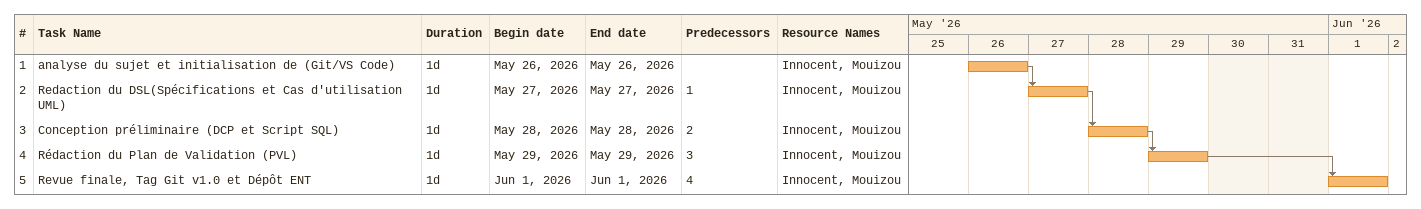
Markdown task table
| ID | Task | Duration | Start | Finish | Predecessors | Resources |
|---|---|---|---|---|---|---|
| 1 | analyse du sujet et initialisation de (Git/VS Code) | 1d | 2026-05-26 | 2026-05-26 |  | Innocent, Mouizou |
| 2 | Redaction du DSL(Spécifications et Cas d'utilisation UML) | 1d | 2026-05-27 | 2026-05-27 | 1 | Innocent, Mouizou |
| 3 | Conception préliminaire (DCP et Script SQL) | 1d | 2026-05-28 | 2026-05-28 | 2 | Innocent, Mouizou |
| 4 | Rédaction du Plan de Validation (PVL) | 1d | 2026-05-29 | 2026-05-29 | 3 | Innocent, Mouizou |
| 5 | Revue finale, Tag Git v1.0 et Dépôt ENT | 1d | 2026-06-01 | 2026-06-01 | 4 | Innocent, Mouizou |
